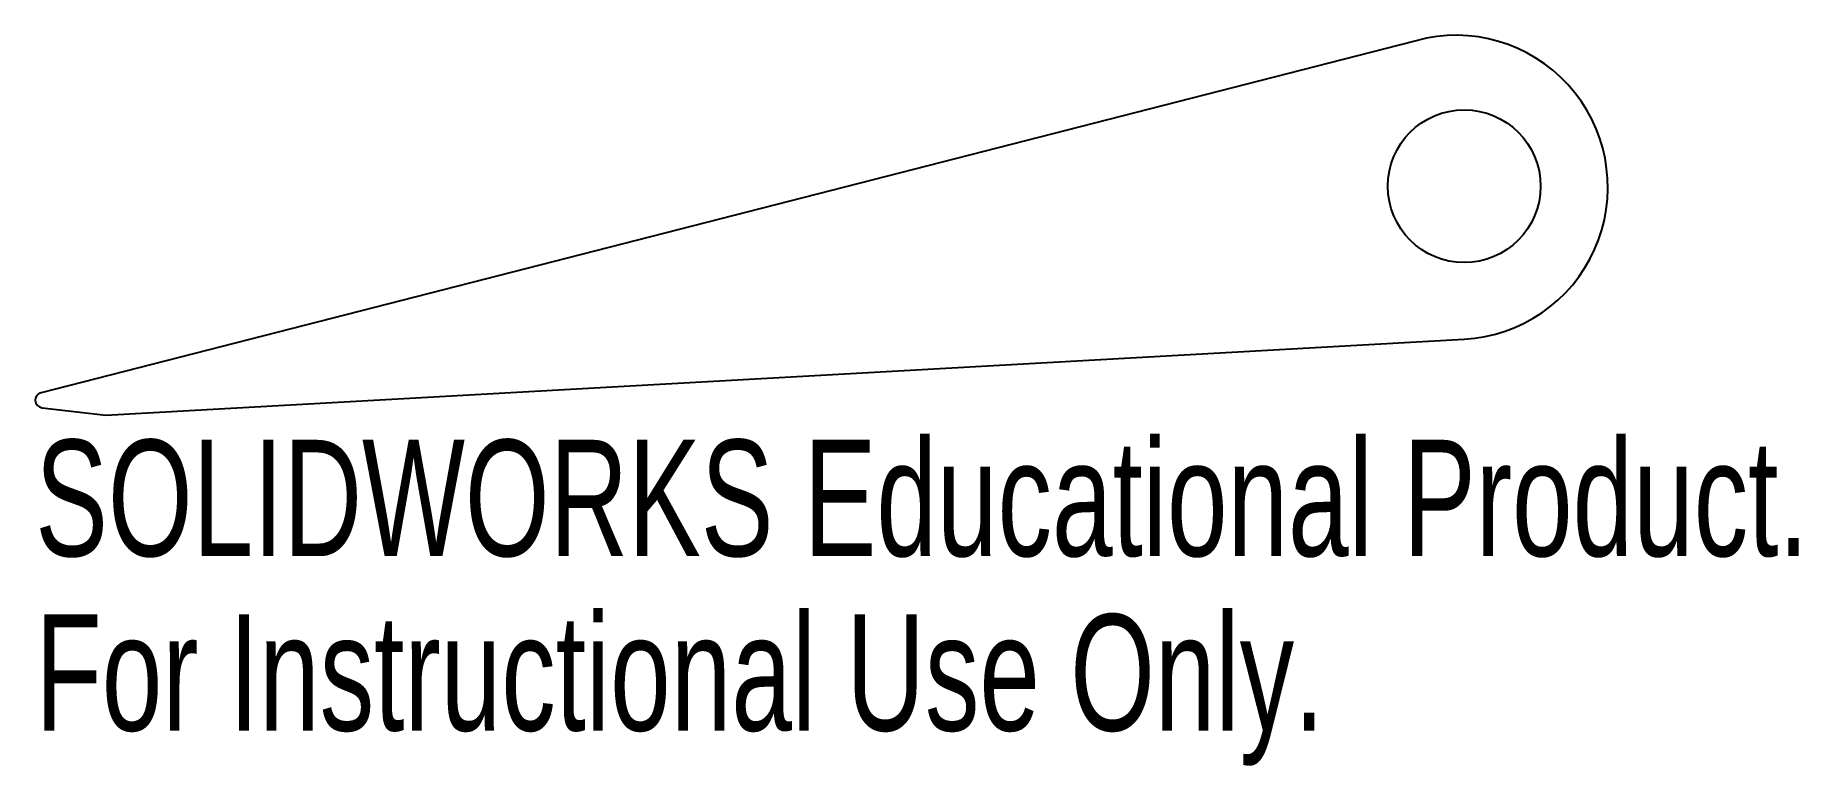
# Model space of a CAD drawing. Header units: inches. Extents: x -2.34 to 0.55, y -0.95 to 0.25.
import ezdxf

# ---------------------------------------------------------------- set-up
doc = ezdxf.new("R2010")
doc.units = ezdxf.units.IN
doc.header["$MEASUREMENT"] = 0
doc.styles.add('SLDTEXTSTYLE0', font='TXT', dxfattribs={"width": 0.7})

msp = doc.modelspace()

# ---------------------------------------------------------------- linework, layer by layer
at = {"color": 7, "linetype": 'Continuous', "lineweight": 25}
for p, q in [((-0.062, 0.2422), (-2.328, -0.3378)), ((-2.2218, -0.3746), (0, -0.2504)), ((-2.3264, -0.3623), (-2.2218, -0.3746))]:
    msp.add_line(p, q, dxfattribs=at)
msp.add_circle((0, 0), 0.125, dxfattribs=at)
for centre, radius, start, end in [((-0.0139, -0.0019), 0.2488, 273.2001, 101.1457), ((-2.3249, -0.3499), 0.0125, 104.3571, 263.3107)]:
    msp.add_arc(centre, radius, start, end, dxfattribs=at)

# ---------------------------------------------------------------- texts
at = {"color": 7, "linetype": 'Continuous', "char_height": 0.1903, "attachment_point": 1, "style": 'SLDTEXTSTYLE0'}
for s, insert in [('SOLIDWORKS Educational Product.', (-2.3374, -0.4148)), ('For Instructional Use Only.', (-2.3374, -0.7002))]:
    msp.add_mtext(s, dxfattribs=dict(at, insert=insert))

doc.saveas('drawing.dxf')
